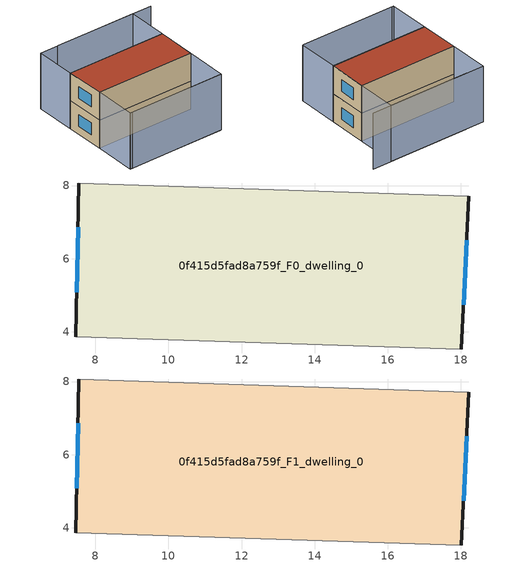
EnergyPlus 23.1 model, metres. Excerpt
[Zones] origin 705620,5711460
0f415d5fad8a759f_F0_dwelling_0
 floor ground (EU_floor_Construction): 18.22,7.71 18.02,3.53 7.46,3.86 7.55,8.07 z0
 wall outside (EU_wall_Construction): 7.55,8.07 7.46,3.86 / 18.02,3.53 18.22,7.71 z0:3
 wall adiabatic (EU_wall_Construction): 7.46,3.86 18.02,3.53 / 18.22,7.71 7.55,8.07 z0:3
 window (EU_Window_Construction): 7.53,6.85 7.49,5.08 / 18.08,4.74 18.16,6.5 z0.87:2.13
0f415d5fad8a759f_F1_dwelling_0
 floor to 0f415d5fad8a759f_F0_dwelling_0 (EU_floor_Construction): 18.22,7.71 18.02,3.53 7.46,3.86 7.55,8.07 z3
 wall outside (EU_wall_Construction): 7.55,8.07 7.46,3.86 / 18.02,3.53 18.22,7.71 z3:6
 wall adiabatic (EU_wall_Construction): 7.46,3.86 18.02,3.53 / 18.22,7.71 7.55,8.07 z3:6
 window (EU_Window_Construction): 7.53,6.85 7.49,5.08 / 18.08,4.74 18.16,6.5 z3.87:5.13
 roof outside (EU_roof_Construction): 18.02,3.53 18.22,7.71 7.55,8.07 7.46,3.86 z6
shading: 7.37,-0.62 17.83,-0.93 / 20.42,11.95 9.65,12.29 / 7.46,3.86 18.02,3.53 / 18.02,3.53 17.88,-0.95 / 17.88,-0.95 7.32,-0.62 / 7.32,-0.62 7.46,3.86 / 18.22,7.71 7.55,8.07 / 7.55,8.07 7.69,12.38 / 7.69,12.38 18.36,12.02 / 18.36,12.02 18.22,7.71 z0:6
[Building]
EU S2 Campaign: North Axis=0; Terrain=City; Solar Distribution=FullExterior
[Site:Location]
London: Latitude=51.5; Longitude=-0.5; Time Zone=0; Elevation=25
[SizingPeriod:WeatherFileDays]
AnnualSizingPeriod: Begin Month=1; Begin Day of Month=1; End Month=12; End Day of Month=31; Day of Week for Start Day=Monday; Use Weather File Daylight Saving Period=No; Use Weather File Rain and Snow Indicators=No
[MATERIAL]
EU_InternalMass_Material: Roughness=MediumRough; Thickness=0.1; Conductivity=1; Density=1800; Specific Heat=900; Thermal Absorptance=0.9; Solar Absorptance=0.7; Visible Absorptance=0.7
[MATERIAL:NOMASS] Roughness=MediumRough; Thermal Absorptance=0.9; Solar Absorptance=0.7; Visible Absorptance=0.7
Name | Thermal Resistance
EU_wall_NoMass | 0.724719
EU_roof_NoMass | 2.98947
EU_floor_NoMass | 2.39157
[WINDOWMATERIAL:SIMPLEGLAZINGSYSTEM]
EU_Window_SimpleGlazing: UFactor=2.63425; Solar Heat Gain Coefficient=0.76; Visible Transmittance=0.76
[CONSTRUCTION]
EU_wall_Construction: EU_wall_NoMass
EU_roof_Construction: EU_roof_NoMass
EU_floor_Construction: EU_floor_NoMass
EU_Window_Construction: EU_Window_SimpleGlazing
EU_InternalMass_Construction: EU_InternalMass_Material
[ZONE] Type=1; Multiplier=1; Ceiling Height=autocalculate; Floor Area=autocalculate; Part of Total Floor Area=Yes
Name | Volume
0f415d5fad8a759f_F0_dwelling_0 | 133.779
0f415d5fad8a759f_F1_dwelling_0 | 133.78
[INTERNALMASS] Construction=EU_InternalMass_Construction; Surface Area=44.5931
Name | Zone or ZoneList
0f415d5fad8a759f_F0_dwelling_0_EU_InternalMass | 0f415d5fad8a759f_F0_dwelling_0
0f415d5fad8a759f_F1_dwelling_0_EU_InternalMass | 0f415d5fad8a759f_F1_dwelling_0
[OTHEREQUIPMENT] Fuel Type=Electricity; Design Level Calculation Method=Watts/Area; Power per Zone Floor Area=1; Fraction Latent=0; Fraction Radiant=0; Fraction Lost=0; Carbon Dioxide Generation Rate=0; EndUse Subcategory=EU_Step8_InternalGains
Name | Zone or ZoneList or Space or SpaceList | Schedule
EU_Step8_InternalGain_0f415d5fad8a759f_F0_dwelling_0_f000 | 0f415d5fad8a759f_F0_dwelling_0 | EU_Step8_GainSchedule_0f415d5fad8a759f_F0_dwelling_0_f000
EU_Step8_InternalGain_0f415d5fad8a759f_F1_dwelling_0_f000 | 0f415d5fad8a759f_F1_dwelling_0 | EU_Step8_GainSchedule_0f415d5fad8a759f_F1_dwelling_0_f000
[ZONEVENTILATION:DESIGNFLOWRATE] Schedule=EU_AlwaysOn; Design Flow Rate Calculation Method=AirChanges/Hour; Air Changes per Hour=0.418135; Ventilation Type=Natural; Fan Pressure Rise=0; Fan Total Efficiency=1; Constant Term Coefficient=1; Temperature Term Coefficient=0; Velocity Term Coefficient=0; Velocity Squared Term Coefficient=0; Minimum Indoor Temperature=-100; Maximum Indoor Temperature=100; Delta Temperature=-100; Minimum Outdoor Temperature=-100; Maximum Outdoor Temperature=100; Maximum Wind Speed=40
Name | Zone or ZoneList or Space or SpaceList
EU_ConstantAir_0f415d5fad8a759f_F0_dwelling_0 | 0f415d5fad8a759f_F0_dwelling_0
EU_ConstantAir_0f415d5fad8a759f_F1_dwelling_0 | 0f415d5fad8a759f_F1_dwelling_0
[HVACTEMPLATE:THERMOSTAT] Constant Heating Setpoint=20; Constant Cooling Setpoint=50
EU_HeatOnly_0f415d5fad8a759f_F0_dwelling_0; EU_HeatOnly_0f415d5fad8a759f_F1_dwelling_0
[HVACTEMPLATE:ZONE:IDEALLOADSAIRSYSTEM] System Availability Schedule=EU_AlwaysOn; Maximum Heating Supply Air Temperature=50; Minimum Cooling Supply Air Temperature=13; Maximum Heating Supply Air Humidity Ratio=0.0156; Minimum Cooling Supply Air Humidity Ratio=0.0077; Heating Limit=NoLimit; Cooling Limit=NoLimit; Heating Availability Schedule=EU_AlwaysOn; Cooling Availability Schedule=EU_CoolingOff; Dehumidification Control Type=ConstantSensibleHeatRatio; Cooling Sensible Heat Ratio=0.7; Dehumidification Setpoint=60; Humidification Control Type=None; Humidification Setpoint=30; Outdoor Air Method=None; Outdoor Air Flow Rate per Person=0.00944; Outdoor Air Flow Rate per Zone Floor Area=0; Outdoor Air Flow Rate per Zone=0; Demand Controlled Ventilation Type=None; Outdoor Air Economizer Type=NoEconomizer; Heat Recovery Type=None; Sensible Heat Recovery Effectiveness=0.7; Latent Heat Recovery Effectiveness=0.65
Name | Template Thermostat
0f415d5fad8a759f_F0_dwelling_0 | EU_HeatOnly_0f415d5fad8a759f_F0_dwelling_0
0f415d5fad8a759f_F1_dwelling_0 | EU_HeatOnly_0f415d5fad8a759f_F1_dwelling_0
[SIZING:ZONE] Zone Cooling Design Supply Air Temperature Input Method=SupplyAirTemperature; Zone Cooling Design Supply Air Temperature=13; Zone Heating Design Supply Air Temperature Input Method=SupplyAirTemperature; Zone Heating Design Supply Air Temperature=50; Zone Cooling Design Supply Air Humidity Ratio=0.008; Zone Heating Design Supply Air Humidity Ratio=0.008; Cooling Design Air Flow Method=DesignDay; Cooling Design Air Flow Rate=0; Cooling Minimum Air Flow per Zone Floor Area=0.000762; Cooling Minimum Air Flow=0; Cooling Minimum Air Flow Fraction=0.2; Heating Design Air Flow Method=DesignDay; Heating Design Air Flow Rate=0; Heating Maximum Air Flow per Zone Floor Area=0.002032; Heating Maximum Air Flow=0.141576; Heating Maximum Air Flow Fraction=0.3; Account for Dedicated Outdoor Air System=No; Dedicated Outdoor Air System Control Strategy=NeutralSupplyAir; Dedicated Outdoor Air Low Setpoint Temperature for Design=autosize; Dedicated Outdoor Air High Setpoint Temperature for Design=autosize; Zone Load Sizing Method=Sensible Load Only No Latent Load; Zone Latent Cooling Design Supply Air Humidity Ratio Input Method=HumidityRatioDifference; Zone Cooling Design Supply Air Humidity Ratio Difference=0.005; Zone Latent Heating Design Supply Air Humidity Ratio Input Method=HumidityRatioDifference; Zone Humidification Design Supply Air Humidity Ratio Difference=0.005
0f415d5fad8a759f_F0_dwelling_0; 0f415d5fad8a759f_F1_dwelling_0
[SCHEDULE:CONSTANT]
Name | Hourly Value
EU_AlwaysOn | 1
EU_CoolingOff | 0
[SCHEDULE:FILE] Column Number=1; Rows to Skip at Top=0; Number of Hours of Data=8760; Column Separator=Comma; Interpolate to Timestep=No; Minutes per Item=60; Adjust Schedule for Daylight Savings=Yes
Name | File
EU_Step8_GainSchedule_0f415d5fad8a759f_F0_dwelling_0_f000 | ../../schedules/0f415d5fad8a759f/0f415d5fad8a759f_F0_dwelling_0_f000_gain.csv
EU_Step8_GainSchedule_0f415d5fad8a759f_F1_dwelling_0_f000 | ../../schedules/0f415d5fad8a759f/0f415d5fad8a759f_F1_dwelling_0_f000_gain.csv
